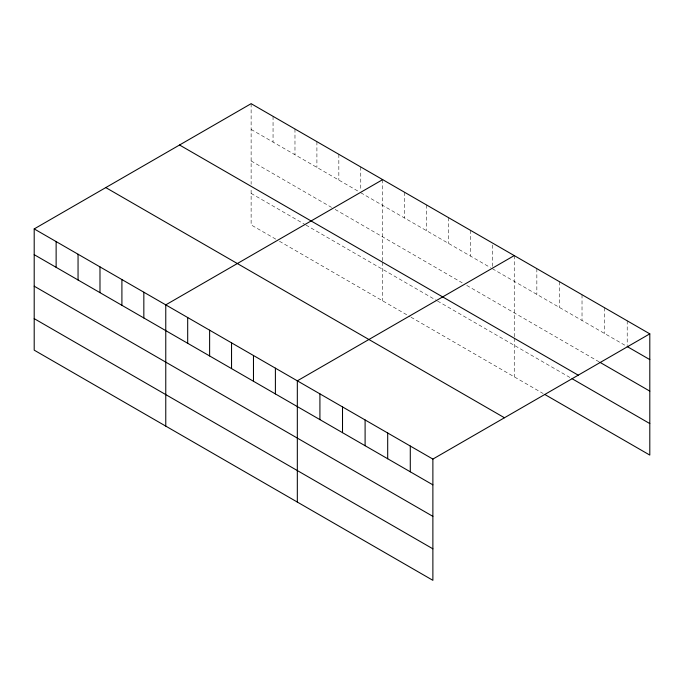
<?xml version="1.0" encoding="UTF-8"?>
<svg xmlns="http://www.w3.org/2000/svg" width="684" height="684" viewBox="0 0 684 684"><rect width="100%" height="100%" fill="white"/><g stroke="black" fill="none" stroke-linecap="round" stroke-linejoin="round"><path stroke-width="0.51" stroke-dasharray="3.42 2.56" d="M251.122 103.677L251.122 184.278M251.122 129.43L358.929 191.674M360.759 192.734L490.496 267.632M492.326 268.692L626.305 346.044M251.122 160.945L331.526 207.363M335.177 209.466L462.17 282.791M466.744 285.425L599.193 361.896M251.122 193.401L305.03 224.523M305.945 225.053L436.589 300.481M437.503 301.011L570.276 377.671M275.789 239.152L251.122 224.916L251.122 188.331M279.448 241.264L410.092 316.692M411.007 317.222L543.164 393.522M627.211 320.805L627.211 345.531M604.613 307.757L604.613 333.518M582.024 294.719L582.024 320.48M559.435 281.671L559.435 307.432M536.846 268.632L536.846 294.394M514.248 255.585L514.248 337.203M514.248 338.221L514.248 376.824M492.326 244.992L492.326 266.632M470.395 230.269L470.395 256.03M448.465 217.606L448.465 243.367M426.542 204.952L426.542 230.713M404.612 192.29L404.612 218.051M382.689 179.627L382.689 261.245M382.689 262.263L382.689 300.866M360.759 166.973L360.759 190.674M338.837 154.31L338.837 180.072M316.906 141.656L316.906 167.409M294.975 128.994L294.975 154.755M273.053 116.331L273.053 142.092"/><path stroke-width="1.03" d="M34.2 228.918L432.878 459.084L432.878 580.323L34.2 350.157L34.2 228.918L251.122 103.677L649.8 333.852L649.8 455.082L544.977 394.565M382.689 179.627L165.767 304.867L165.767 426.106M514.248 255.585L297.326 380.826L297.326 502.065M432.878 459.084L649.8 333.852M627.211 346.566L649.8 359.604M600.099 362.417L649.8 391.12M179.541 144.999L578.219 375.174M572.081 378.714L649.8 423.576M105.781 187.587L504.459 417.762M34.2 254.67L432.878 484.845M34.2 286.186L432.878 516.352M34.2 318.641L432.878 548.816M410.289 446.045L410.289 471.806M387.691 432.998L387.691 458.759M365.102 419.959L365.102 445.72M342.513 406.912L342.513 432.673M319.915 393.873L319.915 419.634M275.396 368.172L275.396 393.933M253.473 355.509L253.473 381.27M231.543 342.846L231.543 368.608M209.62 330.192L209.62 355.954M187.69 317.53L187.69 343.291M143.837 292.213L143.837 317.974M121.906 279.551L121.906 305.312M99.984 266.888L99.984 292.649M78.053 254.234L78.053 279.995M56.131 241.572L56.131 267.333"/></g></svg>
